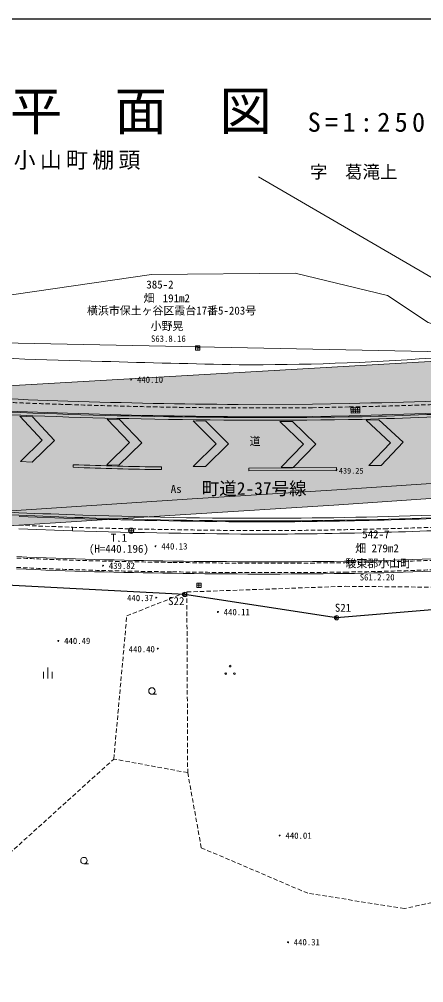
# Model space of a CAD drawing. Units: millimetres, scale not verified. Extents: x 5000 to 205306, y 4475 to 281715.
# Drawn here: x 100708 to 123855, y 88368 to 143512 of the extents above; entities that cross this region are included whole.
import ezdxf
from ezdxf.enums import TextEntityAlignment as Align

# ---------------------------------------------------------------- set-up
doc = ezdxf.new("R2010")
doc.units = ezdxf.units.MM
doc.header["$LTSCALE"] = 250
doc.header["$PDMODE"] = 32
doc.header["$PDSIZE"] = 125
doc.linetypes.add('USER3', pattern=[1.5, 1, -0.5])
for name, color, linetype, lineweight in [('プロットマーク', 5, 'Continuous', 13), ('ベクトルデータ', 30, 'Continuous', 13), ('図枠', 7, 'Continuous', 25), ('地番名', 30, 'Continuous', 13), ('基準点プロット', 7, 'Continuous', 13), ('基準点点名', 7, 'Continuous', 13), ('汎用Layer', 7, 'Continuous', 13), ('測量図', 6, 'Continuous', 25), ('点名', 6, 'Continuous', 13), ('独標', 7, 'Continuous', 13), ('現況', 7, 'Continuous', 13), ('道路標識', 7, 'Continuous', 13)]:
    doc.layers.add(name, color=color, linetype=linetype, lineweight=lineweight)
for name, color, linetype in [('住所', 30, 'Continuous'), ('地目', 30, 'Continuous'), ('地積', 30, 'Continuous'), ('所在', 30, 'Continuous'), ('所有者', 30, 'Continuous'), ('日付（分筆等）', 30, 'Continuous'), ('道・水路', 254, 'Continuous')]:
    doc.layers.add(name, color=color, linetype=linetype)
doc.styles.add('ＭＳ ゴシック', font='')
doc.styles.add('ＭＳ 明朝', font='')
doc.styles.get('ＭＳ ゴシック').set_extended_font_data('MS Gothic')
doc.styles.get('ＭＳ 明朝').set_extended_font_data('MS Mincho')

msp = doc.modelspace()

# ---------------------------------------------------------------- hatches: boundary and pattern name
at = {"layer": '独標'}
for points in [[(107087.7, 122886.4, 0.41422), (107117.7, 122856.4, 0.41422)], [(118834.6, 117699.6, 0.41421), (118864.6, 117669.6, 0.41421)], [(108480.2, 113346.9, 0.41422), (108510.2, 113316.9, 0.41422)], [(105476.8, 112232.4, 0.41422), (105506.8, 112202.4, 0.41422)], [(108521.2, 110399.5, 0.41421), (108551.2, 110369.5, 0.41421)], [(112052, 109584.8, 0.41422), (112082, 109554.8, 0.41422)], [(102920.9, 107935.1, 0.41422), (102950.9, 107905.1, 0.41422)], [(108609.1, 107486.3, 0.41422), (108639.1, 107456.3, 0.41422)], [(115586.4, 96787.5, 0.41421), (115616.4, 96757.5, 0.41421)]]:
    msp.add_hatch(color=256, dxfattribs=at).paths.add_polyline_path(points)
h = msp.add_hatch(color=256, dxfattribs=at)
edge = h.paths.add_edge_path()
edge.add_ellipse((116089.3, 90687.2), major_axis=(23, 19.3), ratio=1, start_angle=140, end_angle=-40)
at = {"layer": '道・水路'}
for color, points in [(256, [(129191, 124211.6), (130981.9, 124310.5), (133649.5, 124448.6), (161326.6, 125956.5), (172380.1, 125739.2), (175068.9, 125753.2), (190022.7, 125498.8), (196623.1, 125929.6), (202005.1, 126428.9), (202005.1, 117113.2), (201288.5, 117070.1), (201029.4, 118038), (192212.3, 119262.8), (189616.5, 118700.8), (165724.3, 119295.8), (153188, 118923), (138192.6, 117935.6), (131377.7, 117415.3), (118886, 116575.5), (110602.4, 116058.6), (73473.8, 113603), (73518.7, 112808.3), (73396.6, 112800.5), (72971.3, 112182.7), (71362, 109845.1), (70823.3, 109062.7), (70680.8, 101076.1), (70261.1, 94545.4), (66929.1, 20630.6), (69957.6, 21809.8), (108771.4, 36437.2), (143328, 49589.7), (156830, 54332.2), (159745.1, 51213.3), (117587.2, 35591), (55567.9, 12897.4), (53734.1, 12140.8), (38185.3, 5704.1), (34928.9, 5704.1), (34328.5, 8117.7), (54647.1, 16455.1), (62550.2, 19373.3), (63908.9, 23521.7), (64643.2, 46960.2), (64843.9, 52456.5), (67043.2, 101910.3), (67024.8, 102977.7), (65898.6, 112058.1), (63950, 110780.8), (59350.4, 108134.2), (52596, 102601.8), (47040.1, 98966.2), (43860.5, 98011.4), (38899.8, 97124.6), (26990.7, 94712.6), (26616.7, 97619.3), (38699.5, 100028.3), (42755.1, 100710.8), (46959.8, 102126.5), (51319.8, 105229.7), (60229.7, 112154.8), (61619.1, 113226.2), (68253.5, 117098), (69636.1, 119433), (72762.1, 126783), (79650.2, 142745.7), (82511.3, 142745.7), (75834.2, 126947.8), (75471, 126110.7), (73258.7, 120992)]), (7, [(165724.3, 119295.8), (189616.5, 118700.8), (193792, 118695.6), (200967.5, 119261), (201226.6, 118293.1), (195250.8, 117784.5), (192538.7, 117668.2), (184230, 117810.5), (173866.5, 118109), (173462.5, 118107.3), (163881, 118068), (152682.9, 117861.9), (139105.2, 117082.7), (130377.3, 116488.7), (118703.6, 115704), (73518.7, 112808.3), (73473.8, 113603), (110602.4, 116058.6), (118886, 116575.5), (131377.7, 117415.3), (138192.6, 117935.6), (153188, 118923)])]:
    msp.add_hatch(color=color, dxfattribs=at).paths.add_polyline_path(points)

# ---------------------------------------------------------------- linework, layer by layer
at = {"layer": 'プロットマーク'}
for p, q in [((110798.8, 124698.9), (111048.8, 124698.9)), ((110923.8, 124573.9), (110923.8, 124823.9)), ((110866.5, 111116.8), (111116.5, 111116.8)), ((110991.5, 110991.8), (110991.5, 111241.8))]:
    msp.add_line(p, q, dxfattribs=at)
for points in [[(110798.8, 124573.9), (111048.8, 124573.9), (111048.8, 124823.9), (110798.8, 124823.9)], [(110866.5, 110991.8), (111116.5, 110991.8), (111116.5, 111241.8), (110866.5, 111241.8)]]:
    msp.add_lwpolyline(points, close=True, dxfattribs=at)
at = {"layer": 'プロットマーク', "color": 6}
for centre in [(110167.5, 110591.6), (118866.4, 109261.6)]:
    msp.add_circle(centre, 125, dxfattribs=at)
for p in [(110167.5, 110591.6), (118866.4, 109261.6)]:
    msp.add_point(p, dxfattribs=at)
at = {"layer": 'ベクトルデータ', "color": 5}
for p, q in [((130377.3, 116488.7), (118703.6, 115704)), ((118703.6, 115704), (110221.1, 115160.3)), ((110221.1, 115160.3), (89763, 113848.8))]:
    msp.add_line(p, q, dxfattribs=at)
at = {"layer": 'ベクトルデータ'}
for points in [[(82511.3, 142745.7), (75834.2, 126947.8), (75471, 126110.7), (73258.7, 120992), (129191, 124211.6), (130981.9, 124310.5), (133649.5, 124448.6), (161326.6, 125956.5), (172380.1, 125739.2), (175068.9, 125753.2), (190022.7, 125498.8), (196623.1, 125929.6), (202005.1, 126428.9)], [(181325.5, 135618.2), (175038.4, 130290.6), (169449, 128923.2), (161572.3, 128268.5), (161042.4, 128180.5), (160087.4, 129499.4), (155114.1, 129173.2), (154794.2, 127448.3), (149574.1, 126770.5), (138611.4, 125843.4), (133583.7, 124826.9), (130583.2, 124641.4), (129576.8, 124422.6), (128755.3, 124400.7), (90308.8, 125190.6), (84027.7, 125940.6), (78846.7, 126048.4), (75471, 126110.7)], [(130981.9, 124310.5), (130583.2, 124641.4), (128204.9, 126464), (114397.2, 134491.8)], [(129191, 124211.6), (128755.3, 124400.7), (127936, 124862.4), (124113.3, 126165.7), (121775.1, 127711.2), (116489.2, 128975.6), (108270.7, 128897.3), (99326.1, 127607.8), (79184.2, 127014.7), (75834.2, 126947.8)]]:
    msp.add_lwpolyline(points, dxfattribs=at)
at = {"layer": 'ベクトルデータ', "color": 5}
for points in [[(73518.7, 112807.5), (73473.8, 113603), (110602.4, 116058.6), (118886, 116575.5), (131377.7, 117415.3), (138192.6, 117935.6), (153188, 118923), (165724.3, 119295.8), (189616.5, 118700.8), (193792, 118695.6), (197933.2, 118930.8)], [(197933.2, 114775.2), (186431, 112987.2), (187521.7, 107290.3), (187889.5, 103791.1), (186633.8, 103639.9), (183073.1, 102978.2), (180018.9, 102708.5), (179324.5, 102620.5), (175621.6, 112621.8), (174082.1, 112441.4), (170285.8, 112608.3), (150303.9, 111758.2), (144153.9, 111771.5), (139673.2, 111606.5), (130725.1, 110252.1), (118866.4, 109261.6), (110167.5, 110591.6), (89744.9, 111648.9), (83271.2, 112233), (72971.3, 112182.7)]]:
    msp.add_lwpolyline(points, dxfattribs=at)
at = {"layer": '図枠'}
msp.add_lwpolyline([(5040.7, 5000), (205168.5, 5044), (205305.7, 143512), (5000, 143509.7)], close=True, dxfattribs=at)
at = {"layer": '基準点プロット'}
for p, q in [((106964.7, 114238.5), (107264.7, 114238.5)), ((107114.7, 114088.5), (107114.7, 114388.5))]:
    msp.add_line(p, q, dxfattribs=at)
msp.add_circle((107114.7, 114238.5), 150, dxfattribs=at)
at = {"layer": '汎用Layer'}
for p, q in [((102087.8, 106154.1), (102087.8, 105779.1)), ((102337.8, 105779.1), (102337.8, 106404.1)), ((102587.8, 106154.1), (102587.8, 105779.1)), ((108553.1, 104877.6), (108303.1, 104877.6)), ((104661.6, 95169.3), (104411.6, 95169.3))]:
    msp.add_line(p, q, dxfattribs=at)
for centre, radius in [((112771.7, 106492.8), 50), ((112521.7, 106059.8), 50), ((113021.7, 106059.8), 50), ((108303.1, 105065.1), 187.5), ((104411.6, 95356.8), 187.5)]:
    msp.add_circle(centre, radius, dxfattribs=at)
at = {"layer": '測量図'}
msp.add_lwpolyline([(69957.6, 21809.8), (108771.4, 36437.2), (143328, 49589.7), (156830, 54332.2), (160482.1, 55572.8), (160329.8, 56417.7), (173881.5, 60511.3), (184463.6, 63676.2), (177629.4, 87318.8), (170092.5, 81762), (164353.5, 90808.5), (158249.6, 96972.1), (155698.6, 99626.6), (144153.9, 111771.5), (139673.2, 111606.5), (130725.1, 110252.1), (118866.4, 109261.6), (110167.5, 110591.6), (89744.9, 111648.9)], dxfattribs=at)
at = {"layer": '独標'}
for points in [[(107087.7, 122886.4, 0.41422), (107117.7, 122856.4, 0.41422)], [(118834.6, 117699.6, 0.41421), (118864.6, 117669.6, 0.41421)], [(108480.2, 113346.9, 0.41422), (108510.2, 113316.9, 0.41422)], [(105476.8, 112232.4, 0.41422), (105506.8, 112202.4, 0.41422)], [(108521.2, 110399.5, 0.41421), (108551.2, 110369.5, 0.41421)], [(112052, 109584.8, 0.41422), (112082, 109554.8, 0.41422)], [(102920.9, 107935.1, 0.41422), (102950.9, 107905.1, 0.41422)], [(108609.1, 107486.3, 0.41422), (108639.1, 107456.3, 0.41422)], [(115586.4, 96787.5, 0.41421), (115616.4, 96757.5, 0.41421)]]:
    msp.add_lwpolyline(points, format="xyb", close=True, dxfattribs=at)
for centre, start, end in [((107117.7, 122886.4), 0, 180), ((118864.6, 117699.6), 0, 180), ((108510.2, 113346.9), 0, 180), ((105506.8, 112232.4), 0, 180), ((108551.2, 110399.5), 0, 180), ((112082, 109584.8), 359.99908, 180.00092), ((102950.9, 107935.1), 0, 180), ((108639.1, 107486.3), 0, 180), ((115616.4, 96787.5), 0, 180), ((116089.3, 90687.2), 360, 180), ((116089.3, 90687.2), 180, 360)]:
    msp.add_arc(centre, 30, start, end, dxfattribs=at)
at = {"layer": '現況'}
for p, q in [((117495.1, 121479.5), (113237.2, 121463.1)), ((119582.2, 121522.5), (117495.1, 121479.5)), ((117503.6, 120779.5), (113236.2, 120763.1)), ((119596.4, 120822.6), (117503.6, 120779.5)), ((120198, 121193.5), (119689.9, 121175.2)), ((120201.7, 121090.5), (119693.6, 121072.2)), ((119813.2, 121282.8), (119824.3, 120973.8)), ((119940.3, 121287.3), (119951.3, 120978.4)), ((120067.3, 121291.9), (120078.4, 120982.9)), ((103792.5, 117868.8), (103798.3, 118018.7)), ((108851.7, 117737), (108853.7, 117887)), ((118863.8, 117849.6), (113840.7, 117823.3)), ((113840.7, 117823.3), (113841.5, 117673.3)), ((118864.6, 117699.6), (113841.5, 117673.3)), ((118864.6, 117699.6), (118863.8, 117849.6)), ((100708.5, 115051.1), (103778.4, 114935.2)), ((100680.3, 114351.7), (103752, 114235.7)), ((103759.5, 114435.5), (103752, 114235.7))]:
    msp.add_line(p, q, dxfattribs=at)
at = {"layer": '現況', "linetype": 'USER3'}
for p, q in [((119586.3, 121322.5), (117497.5, 121279.5)), ((117497.5, 121279.5), (113236.9, 121263.1)), ((100688.4, 114551.6), (103759.5, 114435.5)), ((99862.1, 95512.3), (106118.8, 101172.4)), ((117215.4, 93489.6), (111126, 96091.6)), ((133506.5, 94911.2), (122746.6, 92615.4)), ((122746.6, 92615.4), (117215.4, 93489.6))]:
    msp.add_line(p, q, dxfattribs=at)
at = {"layer": '現況'}
msp.add_lwpolyline([(120205.4, 120987.5), (119697.3, 120969.2), (119686.2, 121278.2), (120194.3, 121296.5)], close=True, dxfattribs=at)
at = {"layer": '現況', "linetype": 'USER3'}
for points in [[(110298, 110731.9), (119379.1, 111058.2), (127960.1, 110970.6), (127912.7, 104410.9), (130654, 103594.4), (130859.9, 105663.8), (130818, 111186.4), (138479.7, 112127.1), (140697.1, 110939.5)], [(111126, 96091.6), (110346.5, 100391.7), (106118.8, 101172.4), (106862.1, 109366.1), (110298, 110731.9), (110346.5, 100391.7)]]:
    msp.add_lwpolyline(points, dxfattribs=at)
at = {"layer": '現況'}
for centre, radius, start, end in [((110004, 351550.1), 227665.6, 266.30961, 268.85446), ((114027.8, 262861.7), 139123.9, 269.69787, 274.22813), ((129919.2, 970738.9), 847162.3, 268.34502, 268.87554), ((110692.8, 367141.2), 245586.2, 266.18709, 268.32015), ((113881.9, 404943.9), 283478.7, 271.15221, 273.16703), ((110692.8, 367141.2), 246286.2, 266.18747, 268.31977), ((115572.5, 477096.4), 355641, 268.05363, 269.62375), ((108830, 531415.7), 410814.2, 271.60489, 273.66385), ((113878.6, 442343.9), 321762.3, 266.93498, 268.89525), ((113878.6, 442343.9), 321612.3, 266.93504, 268.89528), ((115572.5, 477096.4), 356341, 268.05389, 269.62434), ((114760.6, 452846.9), 332131.1, 268.77808, 270.96179), ((113881.9, 404943.9), 284178.7, 271.15224, 273.16703), ((108830, 531415.7), 410964.2, 271.60477, 273.66383), ((114760.6, 452846.9), 332281.1, 268.77811, 270.96194), ((111322.9, 309860.1), 191989, 267.75385, 269.26308), ((111322.9, 309860.1), 192139, 267.75385, 269.26308), ((111361.4, 357237.7), 242351.3, 266.60879, 268.34033), ((111361.4, 357237.7), 242201.3, 266.60861, 268.34046), ((116612.6, 533141), 418402.7, 268.24174, 269.74751), ((114600.8, 396364.9), 281563.8, 267.91201, 270.32992), ((114600.8, 396364.9), 281413.8, 267.9119, 270.32992), ((113496.3, 412647.7), 297908.1, 270.24473, 271.55717), ((114079.4, 404054), 289106.2, 270.42443, 272.40229), ((114079.4, 404054), 289256.2, 270.42443, 272.40222), ((112154.4, 464881.1), 350158.6, 271.54441, 272.59683), ((116612.6, 533141), 419102.7, 268.24174, 269.74793), ((113496.3, 412647.7), 298608.1, 270.24415, 271.55716), ((112154.4, 464881.1), 350858.6, 271.54443, 272.59683), ((112731.6, 384409.9), 271924.3, 267.438, 269.31707), ((114893.9, 434745.9), 322286.3, 269.03934, 270.78872), ((115270.7, 360559.3), 248102.4, 270.93753, 272.98586), ((112731.6, 384409.9), 272624.3, 267.43795, 269.31671), ((115270.7, 360559.3), 248802.4, 270.93732, 272.98586), ((114893.9, 434745.9), 322986.3, 269.03964, 270.78888)]:
    msp.add_arc(centre, radius, start, end, dxfattribs=at)
at = {"layer": '現況', "linetype": 'USER3'}
for centre, radius, start, end in [((110692.8, 367141.2), 245786.2, 266.1872, 268.32004), ((115572.5, 477096.4), 355841, 268.0537, 269.62392), ((113881.9, 404943.9), 283678.7, 271.15222, 273.16703), ((116612.6, 533141), 418902.7, 268.24174, 269.74781), ((113496.3, 412647.7), 298408.1, 270.24431, 271.55716), ((112154.4, 464881.1), 350658.6, 271.54442, 272.59683), ((112731.6, 384409.9), 272004.3, 267.43799, 269.31703), ((115270.7, 360559.3), 248182.4, 270.9375, 272.98586), ((112731.6, 384409.9), 272544.3, 267.43796, 269.31675), ((114893.9, 434745.9), 322366.3, 269.03937, 270.78874), ((115270.7, 360559.3), 248722.4, 270.93734, 272.98586), ((114893.9, 434745.9), 322906.3, 269.03961, 270.78886)]:
    msp.add_arc(centre, radius, start, end, dxfattribs=at)
at = {"layer": '道路標識'}
for p, q in [((100742.7, 120791), (101456.1, 120759.7)), ((105732, 120629.8), (106443.2, 120608.2)), ((110654.6, 120528.2), (111376.2, 120514.5)), ((115619.3, 120494.8), (116342.8, 120491.4)), ((120554.4, 120573.1), (121276.9, 120587.1)), ((100770.3, 118194.7), (101451.4, 118162.6)), ((105716.1, 118011.3), (106404.7, 117986.9)), ((110667.3, 117917), (111366.9, 117905.6)), ((115688.3, 117871.5), (116381, 117866)), ((120716.8, 117963.7), (121419.7, 117979.5))]:
    msp.add_line(p, q, dxfattribs=at)
for points in [[(100742.7, 120791), (102021.1, 119422.5), (100770.3, 118194.7)], [(101456.1, 120759.7), (102719.4, 119407.4), (101451.4, 118162.6)], [(105716.1, 118011.3), (107012.9, 119285.5), (105732, 120629.8)], [(106404.7, 117986.9), (107714.5, 119273.9), (106443.2, 120608.2)], [(110667.3, 117917), (111975.3, 119210.2), (110654.6, 120528.2)], [(111366.9, 117905.6), (112684.8, 119208.5), (111376.2, 120514.5)], [(115688.3, 117871.5), (116972, 119189.4), (115619.3, 120494.8)], [(116381, 117866), (117680.7, 119200.4), (116342.8, 120491.4)], [(120716.8, 117963.7), (121959, 119278.3), (120554.4, 120573.1)], [(121419.7, 117979.5), (122670.1, 119302.8), (121276.9, 120587.1)]]:
    msp.add_lwpolyline(points, dxfattribs=at)

# ---------------------------------------------------------------- texts
at = {"layer": '住所', "style": 'ＭＳ 明朝'}
msp.add_text('横浜市保土ヶ谷区霞台17番5-203号', height=458.2, dxfattribs=at).set_placement((104583.3, 126471.2), align=Align.BOTTOM_LEFT)
at = {"layer": '図枠', "attachment_point": 7, "style": 'ＭＳ ゴシック'}
for s, insert, char_height in [('\\T2;用地平面図', (88168.8, 136913.1), 2199), ('\\T1.33;S=1:250', (117214, 137055.3), 1100), ('\\T1.2;駿東郡小山町棚頭', (95888, 134901.4), 916.4)]:
    msp.add_mtext(s, dxfattribs=dict(at, insert=insert, char_height=char_height))
at = {"layer": '地番名', "style": 'ＭＳ 明朝'}
for s, p in [('385-2', (107979.5, 127963)), ('道', (113891.3, 118995.9)), ('542-7', (120335.3, 113668.7))]:
    msp.add_text(s, height=458.2, dxfattribs=at).set_placement(p, align=Align.BOTTOM_LEFT)
at = {"layer": '地目', "style": 'ＭＳ 明朝'}
for p in [(107820.7, 127186.1), (119931.5, 112866)]:
    msp.add_text('畑', height=458.2, dxfattribs=at).set_placement(p, align=Align.BOTTOM_LEFT)
at = {"layer": '地積', "style": 'ＭＳ 明朝'}
for s, p in [('191m2', (108916.2, 127178.3)), ('279m2', (120871.2, 112866.2))]:
    msp.add_text(s, height=458.2, dxfattribs=at).set_placement(p, align=Align.BOTTOM_LEFT)
at = {"layer": '基準点点名', "style": 'ＭＳ ゴシック'}
for s, p in [('T.1', (106410.4, 113465.6)), ('(H=440.196)', (106410.4, 112840.6))]:
    msp.add_text(s, height=458.2, dxfattribs=at).set_placement(p, align=Align.BOTTOM_CENTER)
at = {"layer": '所在', "style": 'ＭＳ 明朝'}
msp.add_text('字\u3000葛滝上', height=733.1, dxfattribs=at).set_placement((117350.5, 134190.3), align=Align.BOTTOM_LEFT)
at = {"layer": '所有者', "style": 'ＭＳ 明朝'}
for s, p in [('小野晃', (108225.3, 125589.7)), ('駿東郡小山町', (119377.1, 112001.4))]:
    msp.add_text(s, height=458.2, dxfattribs=at).set_placement(p, align=Align.BOTTOM_LEFT)
at = {"layer": '日付（分筆等）', "style": 'ＭＳ 明朝'}
for s, p in [('S63.8.16', (108244.7, 124939.4)), ('S61.2.20', (120192.6, 111283.1))]:
    msp.add_text(s, height=366.6, dxfattribs=at).set_placement(p, align=Align.BOTTOM_LEFT)
at = {"layer": '汎用Layer', "style": 'ＭＳ ゴシック'}
for s, height, p in [('町道2-37号線', 733.1, (111154.6, 116073.3)), ('As', 458.2, (109375.9, 116266.1))]:
    msp.add_text(s, height=height, dxfattribs=at).set_placement(p, align=Align.BOTTOM_LEFT)
at = {"layer": '点名', "style": 'ＭＳ 明朝'}
for s, p in [('S22', (109226.4, 109846.2)), ('S21', (118769.3, 109463.6))]:
    msp.add_text(s, height=458.2, dxfattribs=at).set_placement(p, align=Align.BOTTOM_LEFT)
at = {"layer": '独標', "style": 'ＭＳ ゴシック'}
for s, height, p in [('440.10', 366.6, (108192.7, 122886.4)), ('439.25', 329.9, (119704.2, 117672.6)), ('440.13', 366.6, (109585.2, 113346.9)), ('439.82', 366.6, (106581.8, 112232.4)), ('440.37', 366.6, (107627, 110391.1)), ('440.11', 366.6, (113157, 109584.8)), ('440.49', 366.6, (104025.9, 107935.1)), ('440.40', 366.6, (107720.5, 107458.5)), ('440.01', 366.6, (116691.4, 96787.5)), ('440.31', 366.6, (117164.3, 90687.2))]:
    msp.add_text(s, height=height, dxfattribs=at).set_placement(p, align=Align.MIDDLE_CENTER)

doc.saveas('drawing.dxf')
